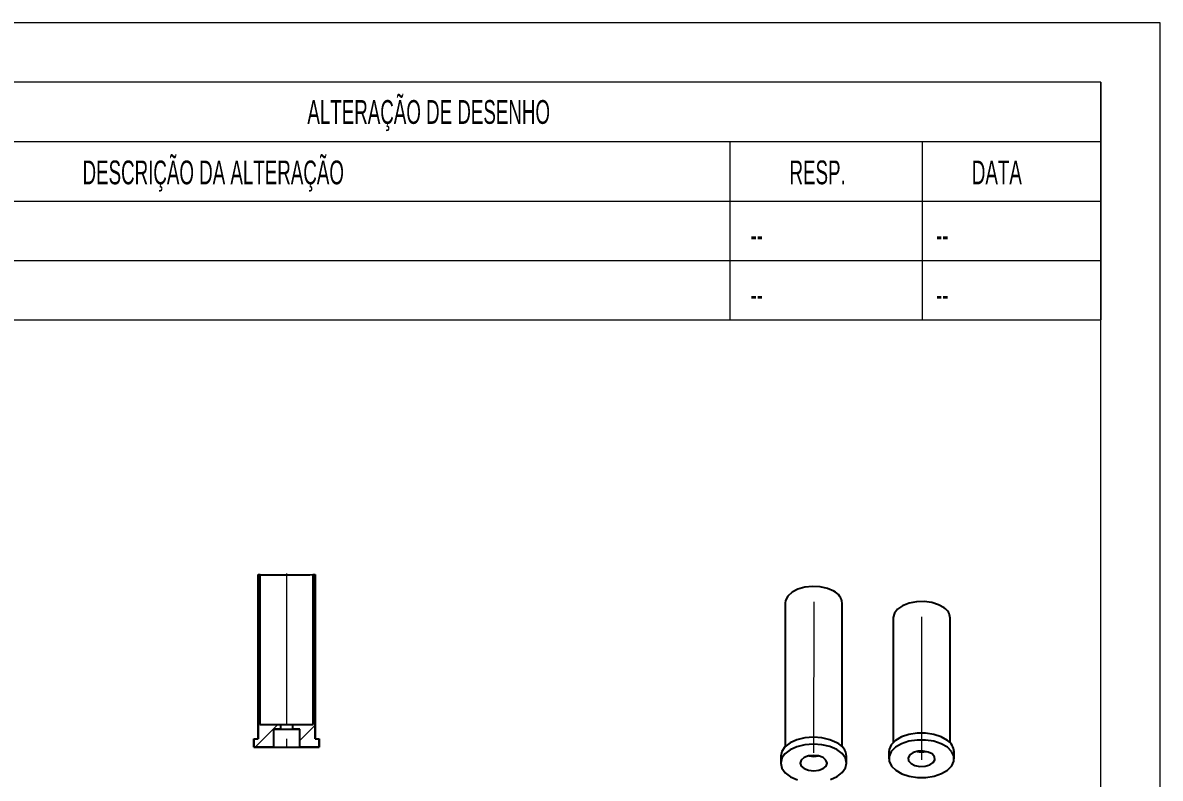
# Model space of a CAD drawing. Header units: millimetres. Extents: x 0 to 420, y 1 to 595.
# Drawn here: x 228.6 to 420, y 467.6 to 594.7 of the extents above; entities that cross this region are included whole.
import ezdxf

# ---------------------------------------------------------------- set-up
doc = ezdxf.new("R2010")
doc.units = ezdxf.units.MM
doc.header["$LTSCALE"] = 2
doc.linetypes.add('CENTERX2', pattern=[20.32, 12.7, -2.54, 2.54, -2.54])
doc.layers.add('COTAS', color=7, linetype='Continuous')
doc.styles.add('SLDTEXTSTYLE2', font='TXT', dxfattribs={"width": 0.589474})

# ---------------------------------------------------------------- blocks, each defined once
blk = doc.blocks.new('Bloco2')
at = {"color": 7, "linetype": 'Continuous', "lineweight": 18}
for p, q in [((420.08, 594.12), (0.08, 594.12)), ((420.08, 0.12), (420.08, 594.12)), ((410.08, 584.12), (50.08, 584.12)), ((410.08, 10.12), (410.08, 584.12))]:
    blk.add_line(p, q, dxfattribs=at)
blk = doc.blocks.new('SW_HATCH_0')
at = {"color": 0, "linetype": 'Continuous', "lineweight": 18}
for p, q in [((0.99, 79.18), (1.29, 79.48)), ((0.99, 72.83), (1.29, 73.13)), ((-8.28, 69.91), (-7.98, 70.21)), ((-8.28, 63.56), (-7.98, 63.86)), ((0.99, 61.23), (1.29, 61.53)), ((-8.75, 51.48), (-4.95, 55.28)), ((-1.27, 52.61), (1.3, 55.18)), ((-10.86, 34.05), (-7.26, 37.65)), ((0.88, 27.82), (3.5, 30.44)), ((-14.46, 12.48), (-10.78, 16.16)), ((-14.48, 3.48), (-6.98, 10.99)), ((0, 0), (7, 7)), ((-17.8, 0.16), (-13.93, 4.03)), ((7.81, -1.17), (10.81, 1.83)), ((-14.34, -2.82), (-15.75, -1.4)), ((0, -8.98), (7.51, -1.47)), ((-14.48, -14.48), (-6.97, -6.97)), ((-14.02, -23), (-6.97, -15.95)), ((0, -26.94), (7.51, -19.43)), ((-0.24, -43.85), (-1.15, -42.95)), ((-5.82, -47.26), (-6.72, -46.35)), ((-0.53, -52.55), (-1.45, -51.63)), ((-6.13, -53.66), (-5.95, -53.48)), ((-5.47, -59.35), (-1.5, -55.38)), ((-1.08, -54.96), (-0.8, -54.68)), ((-6.16, -60.04), (-5.8, -59.68)), ((-5.47, -68.33), (-1.5, -64.36)), ((-5.32, -65.72), (-5.52, -65.52)), ((-0.19, -70.85), (-1.65, -69.39)), ((-5.32, -74.7), (-6.77, -73.24)), ((-0.19, -79.83), (-1.65, -78.37)), ((-0.19, -97.79), (-6.77, -91.21)), ((3.62, -110.58), (-6.77, -100.19)), ((-0.4, -124.52), (-10.57, -114.34)), ((-9.38, -124.52), (-10.57, -123.33)), ((-14.47, -133.85), (-13.06, -132.44)), ((-9.71, -135.43), (-8.97, -134.7)), ((-14.47, -140.2), (-10.97, -136.7)), ((1.32, -142.36), (4.25, -139.43)), ((-14.47, -151.81), (-8.27, -145.6)), ((1.32, -153.97), (7.52, -147.77)), ((-14.47, -158.16), (-8.27, -151.95)), ((1.32, -160.32), (7.53, -154.12)), ((-14.47, -169.76), (-8.27, -163.56)), ((1.33, -171.93), (7.53, -165.73)), ((-14.47, -176.11), (-8.27, -169.91)), ((-0.14, -179.75), (7.53, -172.08)), ((-6.49, -179.75), (-3.96, -177.21)), ((-14.46, -203.94), (-10.26, -199.75)), ((-1.12, -202.21), (1.35, -199.75)), ((1.5, -205.95), (7.54, -199.9)), ((-14.45, -215.55), (-7.88, -208.97)), ((-14.45, -221.9), (-4.14, -211.58)), ((-7.57, -226.63), (7.55, -211.51)), ((-1.22, -226.63), (7.55, -217.86))]:
    blk.add_line(p, q, dxfattribs=at)

msp = doc.modelspace()

# ---------------------------------------------------------------- linework, layer by layer
at = {"color": 7, "linetype": 'Continuous', "lineweight": 18}
for p, q in [((410.02, 584.71), (50.02, 584.71)), ((410.02, 584.71), (410.02, 544.71)), ((187.9, 574.71), (410.02, 574.71)), ((347.64, 544.71), (347.64, 574.71)), ((380.02, 544.71), (380.02, 574.71)), ((187.9, 564.71), (410.02, 564.71)), ((187.9, 554.71), (410.02, 554.71)), ((187.9, 544.71), (410.02, 544.71))]:
    msp.add_line(p, q, dxfattribs=at)
at = {"color": 7, "linetype": 'Continuous', "lineweight": 25}
for p, q in [((268.22, 501.85), (268.22, 474.25)), ((268.23, 501.85), (268.22, 501.85)), ((268.23, 474.25), (268.23, 501.85)), ((268.23, 501.85), (268.53, 501.85)), ((268.53, 501.85), (268.53, 476.65)), ((277.51, 476.65), (277.5, 501.85)), ((277.5, 501.85), (277.8, 501.85)), ((277.8, 501.85), (277.81, 474.25)), ((277.82, 501.85), (277.8, 501.85)), ((277.82, 474.25), (277.82, 501.85)), ((356.91, 497.08), (356.9, 472.9)), ((366.5, 472.89), (366.51, 497.08)), ((375.07, 494.56), (375.06, 473.58)), ((384.66, 473.57), (384.67, 494.55)), ((268.53, 476.65), (271.97, 476.65)), ((271.97, 476.65), (271.97, 475.85)), ((274.07, 475.85), (274.07, 476.65)), ((274.07, 476.65), (277.51, 476.65)), ((270.79, 475.85), (270.79, 472.85)), ((271.97, 475.85), (270.79, 475.85)), ((275.24, 475.85), (274.07, 475.85)), ((275.25, 472.85), (275.24, 475.85)), ((267.52, 474.25), (267.52, 472.85)), ((267.53, 474.25), (267.52, 474.25)), ((267.53, 472.85), (267.53, 474.25)), ((267.53, 474.25), (268.23, 474.25)), ((270.79, 472.85), (267.53, 472.85)), ((278.51, 472.85), (275.25, 472.85)), ((277.81, 474.25), (278.51, 474.25)), ((278.51, 474.25), (278.51, 472.85)), ((278.52, 474.25), (278.51, 474.25)), ((278.52, 472.85), (278.52, 474.25)), ((356.15, 471.29), (356.15, 470.15)), ((367.25, 470.14), (367.25, 471.28)), ((374.35, 472.03), (374.35, 470.88)), ((385.35, 470.88), (385.35, 472.02))]:
    msp.add_line(p, q, dxfattribs=at)
at = {"color": 7, "linetype": 'Continuous', "lineweight": 25, "flags": 128}
for points in [[(268.52, 501.85), (268.63, 501.84), (269.11, 501.84), (269.95, 501.84), (271.06, 501.84), (272.35, 501.84), (273.69, 501.84), (274.97, 501.84), (276.08, 501.84), (276.92, 501.84), (277.41, 501.85), (277.52, 501.85)], [(365.08, 499.05), (364.03, 499.5), (362.81, 499.78), (361.51, 499.85), (360.23, 499.72), (359.05, 499.39), (358.07, 498.89), (357.36, 498.25), (356.98, 497.53), (356.91, 497.08)], [(383.66, 496.25), (382.72, 496.78), (381.58, 497.14), (380.3, 497.31), (379, 497.28), (377.76, 497.04), (376.67, 496.62), (375.82, 496.05), (375.28, 495.36), (375.07, 494.62), (375.07, 494.56)], [(270.77, 475.85), (270.86, 475.85), (271.31, 475.84), (272.08, 475.84), (273.02, 475.84), (273.96, 475.84), (274.73, 475.85), (275.18, 475.85), (275.27, 475.85)], [(271.97, 475.85), (271.93, 475.85), (272.07, 475.85), (272.37, 475.85), (272.79, 475.85), (273.25, 475.85), (273.67, 475.85), (273.97, 475.85), (274.11, 475.85), (274.07, 475.85)], [(384.2, 473.97), (383.18, 474.55), (381.93, 474.97), (380.54, 475.18), (379.11, 475.17), (377.72, 474.95), (376.48, 474.54), (375.47, 473.95), (374.76, 473.23), (374.4, 472.42), (374.35, 472.03)], [(267.53, 472.85), (267.64, 472.84), (268.15, 472.84), (269.02, 472.84), (270.17, 472.84), (271.54, 472.84), (273.02, 472.84), (274.5, 472.84), (275.87, 472.84), (277.03, 472.84), (277.89, 472.84), (278.4, 472.85), (278.51, 472.85)], [(270.79, 472.85), (270.86, 472.85), (271.32, 472.84), (272.08, 472.84), (273.02, 472.84), (273.96, 472.84), (274.72, 472.85), (275.18, 472.85), (275.25, 472.85)], [(365.59, 473.57), (364.44, 474.07), (363.09, 474.39), (361.66, 474.49), (360.22, 474.38), (358.89, 474.05), (357.74, 473.54), (356.87, 472.87), (356.33, 472.09), (356.15, 471.29)], [(366.48, 471.76), (365.59, 472.42), (364.44, 472.93), (363.09, 473.24), (361.66, 473.35), (360.22, 473.23), (358.89, 472.91), (357.74, 472.39), (356.87, 471.73), (356.33, 470.95), (356.15, 470.12), (356.35, 469.29), (356.91, 468.52), (357.8, 467.86), (358.96, 467.35)], [(384.92, 472.11), (384.2, 472.83), (383.18, 473.41), (381.93, 473.82), (380.54, 474.03), (379.11, 474.03), (377.72, 473.81), (376.48, 473.39), (375.47, 472.8), (374.76, 472.08), (374.4, 471.28), (374.41, 470.45), (374.78, 469.65), (375.51, 468.93), (376.53, 468.35), (377.78, 467.94), (379.17, 467.73), (380.6, 467.73), (381.99, 467.95), (383.23, 468.37), (384.24, 468.96), (384.95, 469.68), (385.31, 470.48), (385.3, 471.31), (384.92, 472.11)], [(363.77, 470.65), (363.28, 471.07), (362.54, 471.35), (361.68, 471.44), (360.82, 471.34), (360.09, 471.06), (359.61, 470.63), (359.45, 470.13), (359.62, 469.64), (360.12, 469.22), (360.85, 468.94), (361.71, 468.84), (362.57, 468.94), (363.3, 469.23), (363.78, 469.65), (363.95, 470.15), (363.77, 470.65)], [(360.87, 471.35), (361.71, 471.26), (362.53, 471.35)], [(364.51, 467.38), (365.65, 467.89), (366.52, 468.56), (367.07, 469.33), (367.25, 470.16), (367.05, 470.99), (366.48, 471.76)], [(382.02, 471.22), (381.63, 471.68), (380.97, 472.01), (380.14, 472.17), (379.26, 472.14), (378.47, 471.91), (377.9, 471.53), (377.62, 471.04), (377.68, 470.54), (378.08, 470.09), (378.74, 469.75), (379.57, 469.59), (380.45, 469.63), (381.23, 469.85), (381.81, 470.24), (382.09, 470.72), (382.02, 471.22)]]:
    msp.add_lwpolyline(points, dxfattribs=at)
at = {"color": 7, "linetype": 'Continuous', "lineweight": 25}
for centre, radius, start, end in [((364.11, 496.84), 2.41, 5.5117, 66.2907), ((382.55, 494.45), 2.12, 2.8265, 58.4687), ((272.97, 966.96), 490.32, 269.8769, 270.134), ((364.58, 471.09), 2.67, 4.0496, 67.7528), ((382.91, 471.89), 2.44, 3.02, 58.2754), ((379.86, 475.82), 3.79, 258.4802, 281.4554)]:
    msp.add_arc(centre, radius, start, end, dxfattribs=at)
at = {"layer": 'COTAS', "linetype": 'CENTERX2', "lineweight": 18}
for p, q in [((273.02, 502.05), (273.02, 474.25)), ((361.71, 497.28), (361.7, 469.94)), ((379.87, 494.75), (379.85, 470.68)), ((273.02, 474.25), (273.02, 472.65))]:
    msp.add_line(p, q, dxfattribs=at)

# ---------------------------------------------------------------- block references
at = {"color": 7, "linetype": 'Continuous', "lineweight": 18}
msp.add_blockref('SW_HATCH_0', (276.51, 421.36), dxfattribs=at)
at = {"layer": 'COTAS'}
msp.add_blockref('Bloco2', (-0.06, 0.59), dxfattribs=at)

# ---------------------------------------------------------------- texts
at = {"color": 7, "linetype": 'Continuous', "lineweight": 0, "char_height": 4, "style": 'SLDTEXTSTYLE2'}
for s, insert, attachment_point in [('ALTERAÇÃO DE DESENHO', (296.93, 581.7), 2), ('DESCRIÇÃO DA ALTERAÇÃO', (238.69, 571.53), 1), ('RESP.', (357.64, 571.53), 1), ('DATA', (388.32, 571.53), 1), ('--', (351.07, 560.98), 1), ('--', (382.29, 560.98), 1), ('--', (351.07, 550.98), 1), ('--', (382.29, 550.98), 1)]:
    msp.add_mtext(s, dxfattribs=dict(at, insert=insert, attachment_point=attachment_point))

doc.saveas('drawing.dxf')
